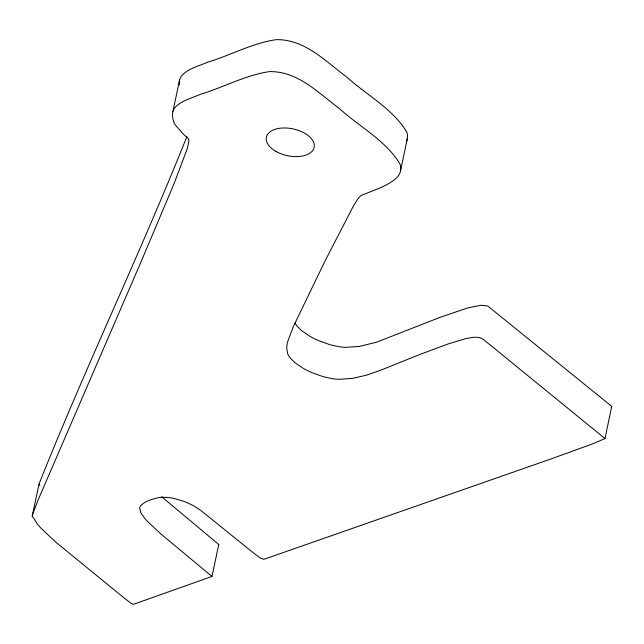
<?xml version="1.0" encoding="UTF-8"?>
<svg xmlns="http://www.w3.org/2000/svg" width="644" height="644" viewBox="0 0 644 644"><rect width="100%" height="100%" fill="white"/><g stroke="black" fill="none" stroke-linecap="round" stroke-linejoin="round"><path stroke-width="0.97" d="M211.973 576.436L161.547 534.56L147.122 521.101A213.172 119.51 12 0 1 144.626 518.138L140.698 512.576L139.676 508.084A15.826 8.871 12 0 1 140.336 506.208C144.924 500.774 152.588 499.1 159.229 497.506A19.151 10.739 12 0 1 162.038 497.249L167.062 497.393A32.2 18.056 12 0 1 171.046 497.884A29.849 16.736 12 0 1 174.774 498.617L183.572 501.306A72.329 40.556 12 0 1 187.026 502.634L193.804 505.862L200.477 510.185L253.68 553.124L260.474 558.147L263.823 559.354L549.984 459.293L592.029 444.094L604.998 438.564L483.145 339.235L479.192 337.44L474.105 337.223L466.055 338.535L447.902 344.025L419.051 354.78L380.95 370.107L366.573 375.154L352.654 378.366L339.05 379.324A33.899 19.006 12 0 1 332.473 378.712L323.24 376.692L311.68 372.554A59.723 33.488 12 0 1 303.227 368.32L294.638 362.492L289.881 357.597A31.781 17.823 12 0 1 287.675 353.701L286.661 347.849L287.377 342.455L293.253 326.766L325.027 261.005L353.588 205.661L357.959 198.746L360.849 195.607L381.103 187.468A92.8 52.027 12 0 0 385.088 185.569L386.456 184.844A112.08 62.838 12 0 0 390.675 182.349C396.044 179.225 401.631 174.073 400.673 167.247A35.541 19.924 12 0 0 399.9 163.858C385.563 140.263 359.4 126.796 339.388 108.546C319.287 93.702 299.903 73.118 273.346 71.685A22.073 12.373 12 0 0 269.192 71.653C245.396 75.163 223.75 87.262 200.888 94.137C192.25 97.928 182.252 100.239 175.393 107.081A39.477 22.138 12 0 0 173.896 109.239L173.164 110.76A32.578 18.265 12 0 0 172.536 113.062L172.64 117.691L173.969 122.521A33.697 18.893 12 0 0 175.393 125.137L183.532 134.266A122.392 68.618 12 0 0 187.911 138.162L189.03 140.416L187.42 148.289L174.202 183.29L141.559 260.619L38.028 500.155L32.345 514.967L32.401 516.536L34.301 519.104A34.607 19.401 12 0 1 35.219 520.618L37.642 524.441L41.24 528.474L56.35 542.626L124.928 598.622L131.296 603.46L133.34 604.346L211.973 576.436L218.759 544.502L161.725 496.814M406.316 142.05L407.241 139.281L407.467 135.288A35.541 19.924 12 0 0 406.694 131.899C392.357 108.305 366.195 94.837 346.174 76.588C326.081 61.744 306.697 41.16 280.14 39.727A22.073 12.373 12 0 0 275.986 39.695C252.19 43.204 230.544 55.304 207.682 62.178C199.036 65.97 189.038 68.28 182.188 75.123A39.477 22.138 12 0 0 180.69 77.28L179.958 78.801A32.578 18.265 12 0 0 179.33 81.104L179.33 84.96M32.2 516.094L38.994 484.135C85.451 367.225 140.231 253.47 186.905 136.536M172.89 111.525L179.684 79.566M400.608 170.282L407.402 138.323M604.998 438.564L611.72 406.364L487.693 305.964L480.891 305.264L467.496 307.985L440.319 317.259L376.635 342.173L359.449 346.408L345.836 347.366A33.899 19.006 12 0 1 339.259 346.754L330.034 344.733L318.466 340.596A59.723 33.488 12 0 1 310.014 336.361L301.432 330.533L296.675 325.639A31.781 17.823 12 0 1 295.065 323.071M218.767 544.478L218.284 544.752M611.196 407.089L611.792 406.606M39.775 485.326L38.994 484.135M275.713 151.276A24.432 13.693 12 0 0 314.127 147.452A24.432 13.693 12 0 0 280.921 128.132A24.432 13.693 12 0 0 275.713 151.276"/></g></svg>
